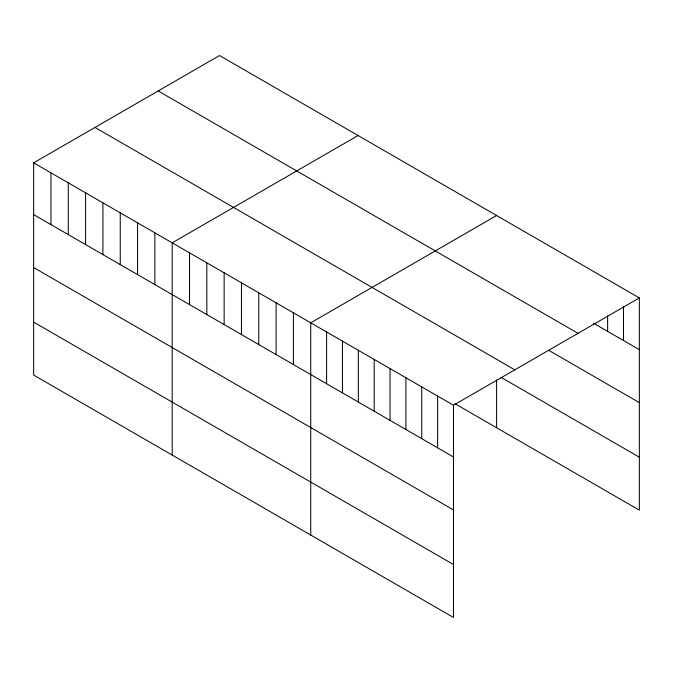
<?xml version="1.0" encoding="UTF-8"?>
<svg xmlns="http://www.w3.org/2000/svg" width="673" height="673" viewBox="0 0 673 673"><rect width="100%" height="100%" fill="white"/><g stroke="black" fill="none" stroke-linecap="round" stroke-linejoin="round"><path stroke-width="1.01" d="M33.65 162.849L453.484 405.23L453.484 617.461L33.65 375.071L33.65 162.849L219.516 55.539L639.35 297.929L639.35 510.151L455.041 403.75M358.061 135.525L172.195 242.835L172.195 455.066M496.607 215.511L310.741 322.821L310.741 535.052M453.484 405.23L639.35 297.929M593.527 323.225L639.35 349.674M158.18 90.948L578.014 333.337M548.596 350.238L639.35 402.631M94.986 127.433L514.82 369.822M501.015 377.326L639.35 457.194M33.65 214.603L453.484 456.984M33.65 267.56L453.484 509.941M33.65 322.115L453.484 564.504M623.492 306.366L623.492 340.521M607.626 315.839L607.626 331.36M496.607 379.976L496.607 427.742M437.618 396.077L437.618 447.831M421.761 386.925L421.761 438.67M405.903 377.763L405.903 429.517M390.037 368.611L390.037 420.356M374.18 359.449L374.18 411.203M358.322 350.296L358.322 402.042M342.456 341.135L342.456 392.889M326.598 331.982L326.598 383.728M293.42 312.827L293.42 364.573M276.107 302.825L276.107 354.578M258.785 292.831L258.785 344.576M241.464 282.828L241.464 334.582M224.151 272.826L224.151 324.579M206.83 262.832L206.83 314.585M189.517 252.829L189.517 304.583M154.874 232.833L154.874 284.586M137.561 222.839L137.561 274.592M120.24 212.836L120.24 264.59M102.919 202.842L102.919 254.596M85.606 192.84L85.606 244.593M68.284 182.846L68.284 234.599M50.971 172.843L50.971 224.597"/></g></svg>
